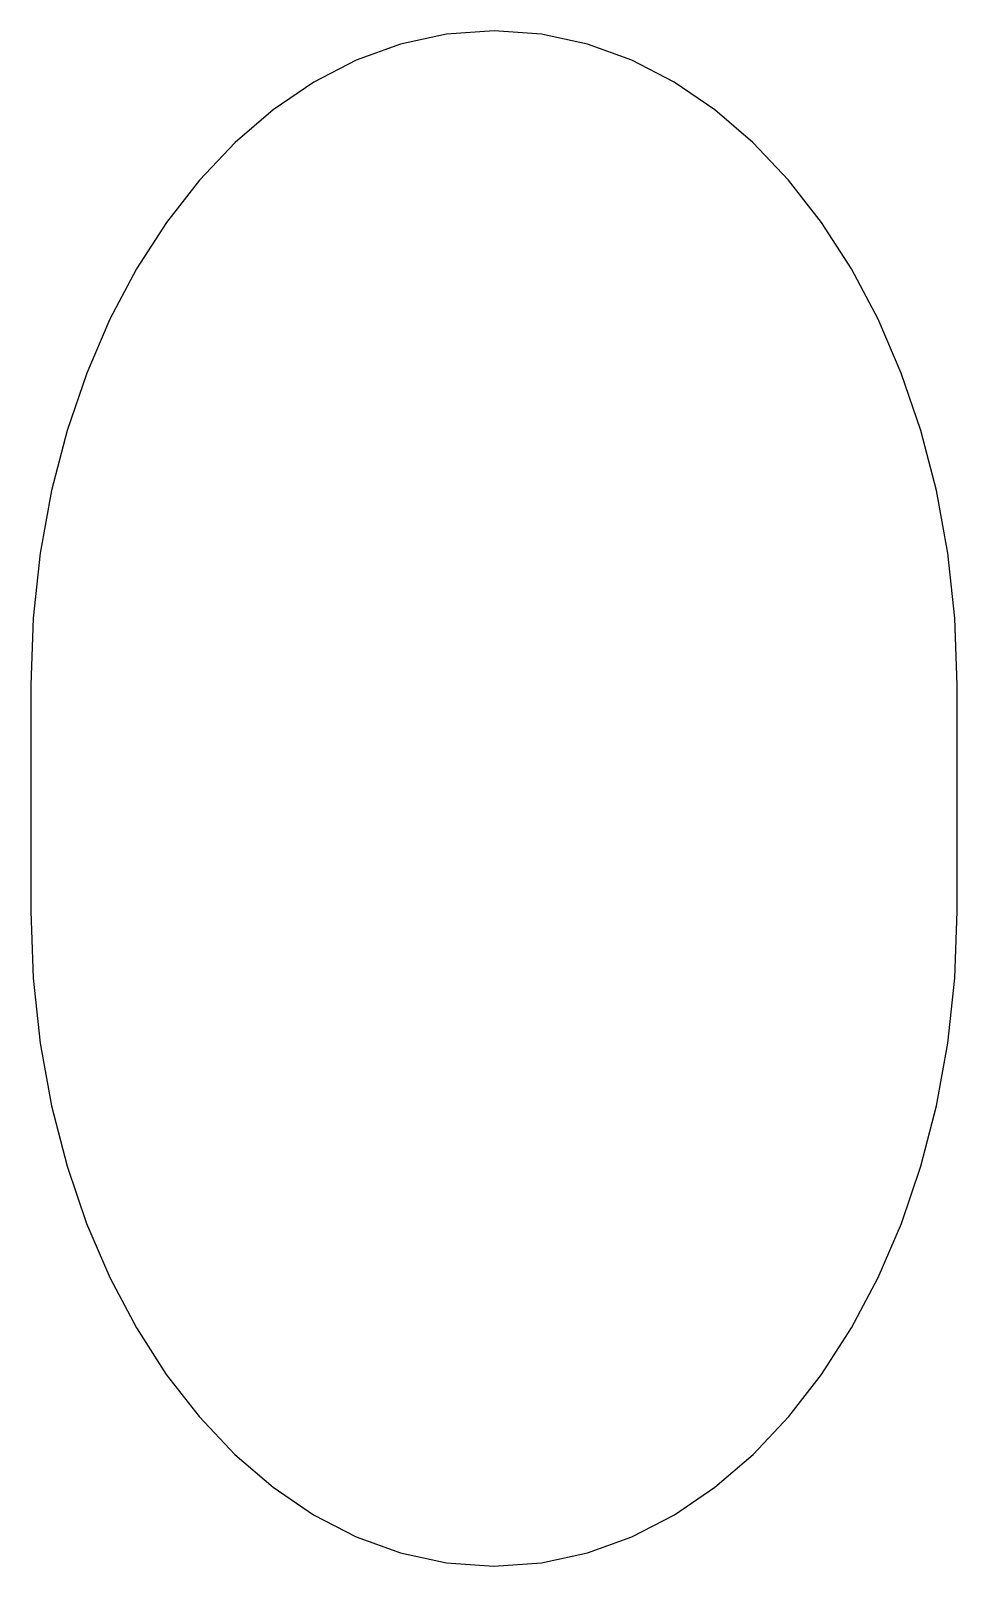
# Model space of a CAD drawing. Extents: x 48.58 to 52.68, y 69.55 to 76.35.
import ezdxf

# ---------------------------------------------------------------- set-up
doc = ezdxf.new("R2010")
doc.units = 0
doc.layers.get('0').update_dxf_attribs({"linetype": 'CONTINUOUS'})

msp = doc.modelspace()

# ---------------------------------------------------------------- linework, layer by layer
at = {"color": 7}
msp.add_lwpolyline([(52.679035, 73.447756), (52.668346, 73.744065), (52.637199, 74.031805), (52.586619, 74.309522), (52.517631, 74.575759), (52.431269, 74.82906), (52.328563, 75.067971), (52.21054, 75.291039), (52.07823, 75.496802), (51.932667, 75.68381), (51.774875, 75.850606), (51.605885, 75.995735), (51.426731, 76.11774), (51.238437, 76.215167), (51.042037, 76.286557), (50.838557, 76.330462), (50.629031, 76.345411), (50.419504, 76.330462), (50.216024, 76.286557), (50.019624, 76.215167), (49.831331, 76.11774), (49.652176, 75.995735), (49.483187, 75.850606), (49.325394, 75.68381), (49.179831, 75.496802), (49.047521, 75.291039), (48.929499, 75.067971), (48.826793, 74.82906), (48.74043, 74.575759), (48.671443, 74.309522), (48.620862, 74.031805), (48.589715, 73.744065), (48.579026, 73.447756), (48.579037, 72.447758), (48.589514, 72.151226), (48.620494, 71.863251), (48.670945, 71.585293), (48.739827, 71.31881), (48.826115, 71.06526), (48.928776, 70.826103), (49.046778, 70.6028), (49.17909, 70.396807), (49.324683, 70.209582), (49.482523, 70.04259), (49.651581, 69.897284), (49.830823, 69.775126), (50.019219, 69.677574), (50.215741, 69.606089), (50.419354, 69.562126), (50.629028, 69.54715), (50.8387, 69.562126), (51.042315, 69.606089), (51.238834, 69.677574), (51.427231, 69.775126), (51.606475, 69.897284), (51.775531, 70.042588), (51.93337, 70.209582), (52.078963, 70.396804), (52.211275, 70.602798), (52.32928, 70.826101), (52.431941, 71.065258), (52.518226, 71.318808), (52.587111, 71.585291), (52.637559, 71.863249), (52.668542, 72.151224), (52.679019, 72.447755)], close=True, dxfattribs=at)

doc.saveas('drawing.dxf')
